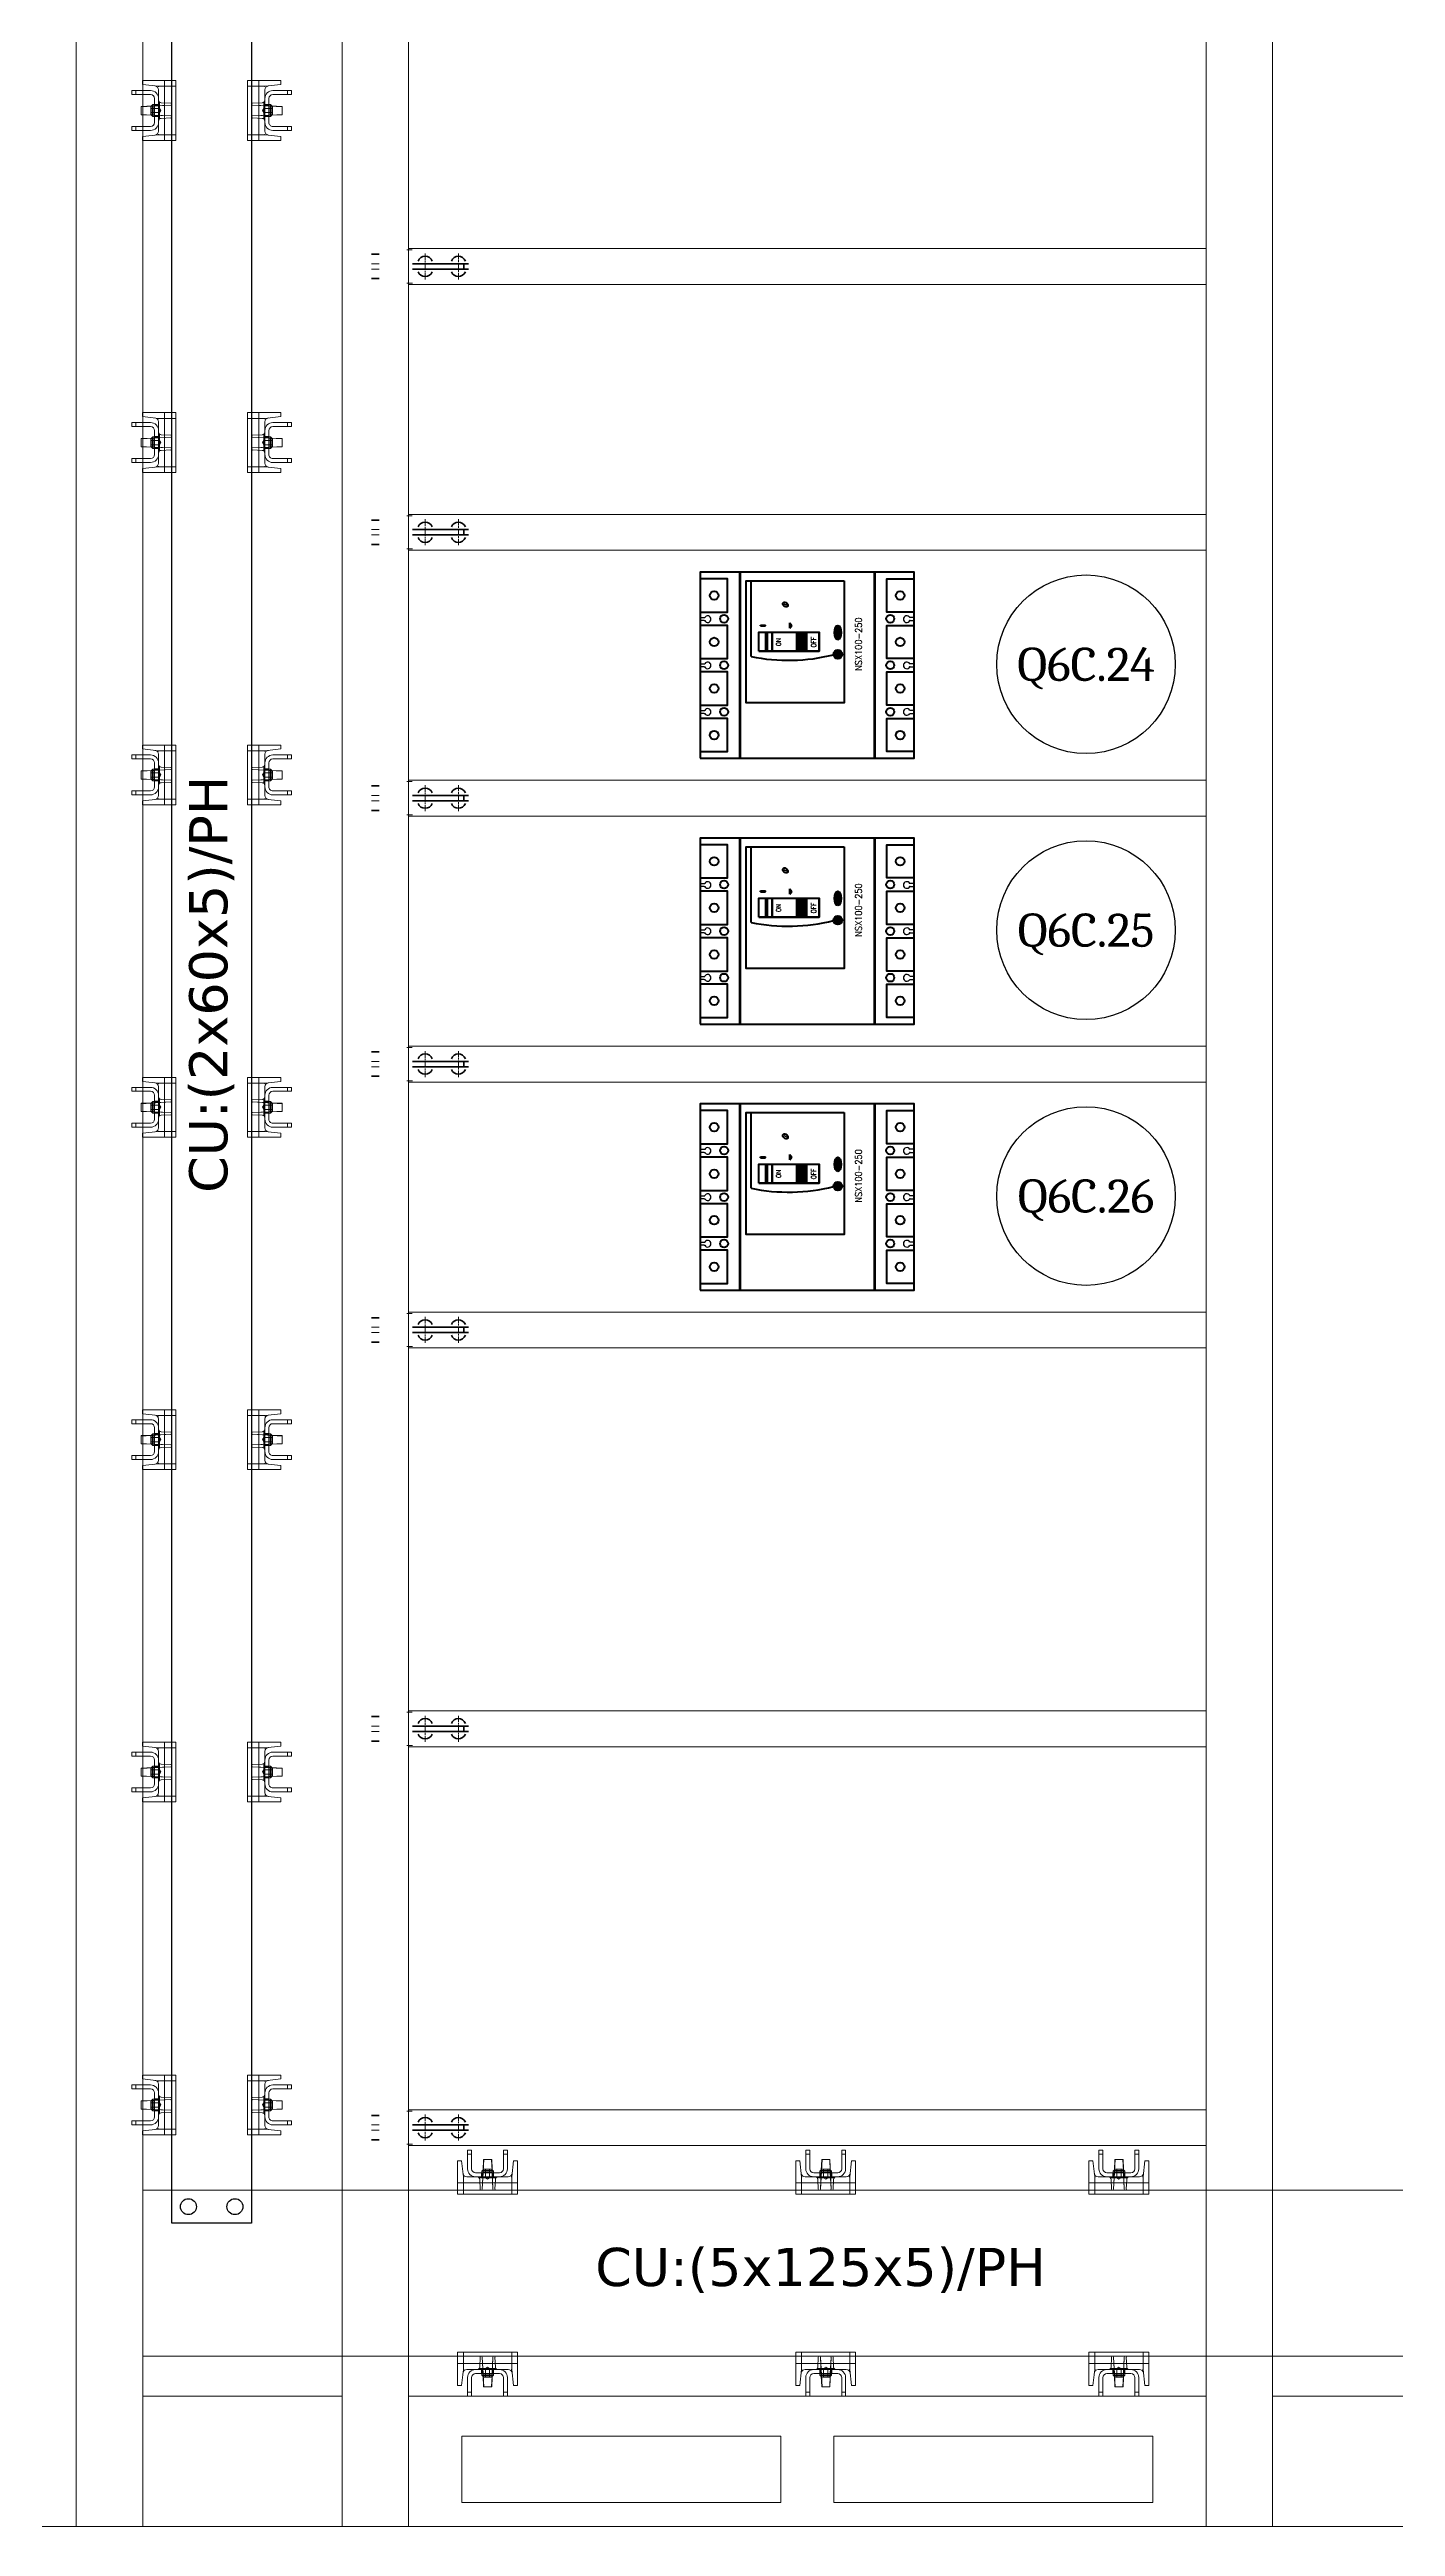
# Model space of a CAD drawing. Header units: millimetres. Extents: x -116965 to 323937, y 291661 to 566926.
# Drawn here: x -36142 to -35130, y 316538 to 318402 of the extents above; entities that cross this region are included whole.
import ezdxf
from ezdxf.enums import TextEntityAlignment as Align

# ---------------------------------------------------------------- set-up
doc = ezdxf.new("R2010")
doc.units = ezdxf.units.MM
doc.linetypes.add('CHAIN', pattern=[0.3543, 0.2362, -0.0295, 0.0591, -0.0295])
doc.layers.get('0').update_dxf_attribs({"lineweight": 18})
doc.layers.add('C00-00-00', color=7, linetype='Continuous')
for name, color, linetype, lineweight in [('Centerline(Schneider)', 7, 'Continuous', 18), ('H', 7, 'Continuous', 100), ('hw_Auxiliary', 2, 'Continuous', 13), ('hw_Text', 7, 'Continuous', 13), ('P', 250, 'Continuous', 100), ('Visible Edges(Schneider)', 7, 'Continuous', 35)]:
    doc.layers.add(name, color=color, linetype=linetype, lineweight=lineweight)
doc.styles.add('HW_Standard', font='complex.shx', dxfattribs={"width": 0.9})
doc.styles.add('hwTech', font='Cambria.ttf')
doc.styles.get("Standard").update_dxf_attribs({"font": 'arial.ttf'})

# ---------------------------------------------------------------- blocks, each defined once
blk = doc.blocks.new('*U1608')
for points in [[(0, 2200), (0, 0), (50, 0), (50, 2200)], [(200, 2200), (200, 0), (250, 0), (250, 2200)], [(850, 2200), (850, 0), (900, 0), (900, 2200)], [(50, 98), (50, 0), (200, 0), (200, 98)], [(250, 98), (250, 0), (850, 0), (850, 98)], [(1250, 98), (1250, 0), (900, 0), (900, 98)]]:
    blk.add_lwpolyline(points, close=True)
at = {"layer": 'hw_Auxiliary'}
for points in [[(290, 68), (530, 68), (530, 18), (290, 18)], [(810, 68), (570, 68), (570, 18), (810, 18)]]:
    blk.add_lwpolyline(points, close=True, dxfattribs=at)
blk = doc.blocks.new('*U149')
blk.add_lwpolyline([(650, 2200), (650, 0), (700, 0), (700, 2200)], close=True)
blk = doc.blocks.new('ban le blokset')
for p, q in [((11, 2), (5, 2)), ((5, -2), (11, -2))]:
    blk.add_line(p, q)
at = {"layer": 'Centerline(Schneider)', "linetype": 'CHAIN', "ltscale": 7.55611}
for p, q in [((35.8, 12.5), (31.7, 12.5)), ((36, -12.5), (31.8, -12.5))]:
    blk.add_line(p, q, dxfattribs=at)
at = {"layer": 'Centerline(Schneider)', "linetype": 'CHAIN', "ltscale": 21.168501}
for p, q in [((45.5, 9.8), (45.5, -9.8)), ((70.5, -9.8), (70.5, 9.8))]:
    blk.add_line(p, q, dxfattribs=at)
at = {"layer": 'Visible Edges(Schneider)'}
for p, q in [((11, 9.2), (5, 9.2)), ((36, 2), (78, 2)), ((74.5, -2), (74.5, 2)), ((11, -9.2), (5, -9.2)), ((36, -2), (78, -2))]:
    blk.add_line(p, q, dxfattribs=at)
for centre, start, end in [((45.5, 2), 21.122, 158.878), ((70.5, 2), 21.122, 158.878), ((45.5, -2), 201.122, 338.878), ((70.5, -2), 201.122, 338.878)]:
    blk.add_arc(centre, 5.63, start, end, dxfattribs=at)
blk = doc.blocks.new('*U1771')
h = blk.add_hatch(color=254)
edge = h.paths.add_edge_path()
edge.add_spline(control_points=[(5.6, 1.8), (5.6, 1.8), (5.6, 1.9), (5.6, 2), (5.6, 2), (5.7, 2)], knot_values=[-0.183546, -0.183546, -0.183546, -0.183546, -0.091771, -0.091771, 0, 0, 0, 0], degree=3, periodic=0)
edge.add_line((5.7, 2), (5.3, 2))
edge.add_ellipse((6.4, 1.5), major_axis=(1.3, 1.25), ratio=0.66219, start_angle=104.5761, end_angle=114.7583)
edge.add_line((5.1, 1.8), (5.6, 1.8))
edge = h.paths.add_edge_path()
edge.add_spline(control_points=[(5.4, 1.3), (5.5, 1.3), (5.5, 1.4), (5.5, 1.4), (5.5, 1.5), (5.5, 1.5)], knot_values=[-0.183098, -0.183098, -0.183098, -0.183098, -0.091547, -0.091547, 0, 0, 0, 0], degree=3, periodic=0)
edge.add_line((5.5, 1.5), (5, 1.5))
edge.add_ellipse((6.4, 1.5), major_axis=(1.3, 1.25), ratio=0.66219, start_angle=124.0962, end_angle=133.9588)
edge.add_line((4.9, 1.3), (5.4, 1.3))
edge = h.paths.add_edge_path()
edge.add_spline(control_points=[(6.7, 1.2), (6.8, 1.3), (6.8, 1.4), (6.9, 1.7), (6.9, 1.9), (7, 2)], knot_values=[-0.551644, -0.551644, -0.551644, -0.551644, -0.275816, -0.275816, 0, 0, 0, 0], degree=3, periodic=0)
edge.add_spline(control_points=[(7, 2), (7, 2), (7, 2), (7, 2), (7, 2), (7, 2)], knot_values=[-0.018517, -0.018517, -0.018517, -0.018517, -0.010545, -0.010545, 0, 0, 0, 0], degree=3, periodic=0)
edge.add_spline(control_points=[(7, 2), (7, 2), (7, 2), (7, 2), (7, 2), (7, 2), (7, 2), (7, 2)], knot_values=[-0.027221, -0.027221, -0.027221, -0.027221, -0.014514, -0.014514, -0.00734, -0.00734, 0, 0, 0, 0], degree=3, periodic=0)
edge.add_line((7, 2), (7.4, 2))
edge.add_spline(control_points=[(7.4, 2), (7.4, 2.1), (7.5, 2.2), (7.5, 2.3), (7.5, 2.4), (7.5, 2.4)], knot_values=[-0.257765, -0.257765, -0.257765, -0.257765, -0.128882, -0.128882, 0, 0, 0, 0], degree=3, periodic=0)
edge.add_line((7.5, 2.4), (6.9, 2.4))
edge.add_spline(control_points=[(6.9, 2.4), (6.8, 2.4), (6.6, 2.4), (6.4, 2.3), (6.3, 2.2), (6.2, 2.1), (6.2, 2.1), (6.1, 2), (6.1, 1.9), (6.1, 1.9), (6.1, 1.9), (6.1, 1.8)], knot_values=[-0.86466, -0.86466, -0.86466, -0.86466, -0.632414, -0.632414, -0.431586, -0.431586, -0.283006, -0.283006, -0.174285, -0.174285, 0, 0, 0, 0], degree=3, periodic=0)
edge.add_spline(control_points=[(6.1, 1.8), (6.1, 1.7), (6, 1.6), (6, 1.4), (5.9, 1.2), (5.9, 1.1)], knot_values=[-0.479158, -0.479158, -0.479158, -0.479158, -0.239583, -0.239583, 0, 0, 0, 0], degree=3, periodic=0)
edge.add_spline(control_points=[(5.9, 1.1), (5.9, 1.1), (5.9, 1.1), (5.9, 1.1), (5.9, 1.1), (5.9, 1.1)], knot_values=[-0.028568, -0.028568, -0.028568, -0.028568, -0.012798, -0.012798, 0, 0, 0, 0], degree=3, periodic=0)
edge.add_spline(control_points=[(5.9, 1.1), (5.9, 1.1), (5.9, 1.1), (5.8, 1), (5.8, 1), (5.8, 1), (5.8, 1), (5.8, 1)], knot_values=[-0.058564, -0.058564, -0.058564, -0.058564, -0.027343, -0.027343, -0.015539, -0.015539, 0, 0, 0, 0], degree=3, periodic=0)
edge.add_line((5.8, 1), (5.4, 1))
edge.add_spline(control_points=[(5.4, 1), (5.4, 1), (5.3, 0.9), (5.3, 0.8), (5.3, 0.7), (5.3, 0.6)], knot_values=[-0.283689, -0.283689, -0.283689, -0.283689, -0.141847, -0.141847, 0, 0, 0, 0], degree=3, periodic=0)
edge.add_line((5.3, 0.6), (5.9, 0.6))
edge.add_spline(control_points=[(5.9, 0.6), (6.1, 0.6), (6.2, 0.7), (6.4, 0.8), (6.5, 0.8), (6.6, 0.9), (6.7, 1), (6.7, 1.1), (6.7, 1.1), (6.7, 1.2)], knot_values=[-1.143628, -1.143628, -1.143628, -1.143628, -0.811486, -0.811486, -0.496541, -0.496541, -0.30491, -0.30491, 0, 0, 0, 0], degree=3, periodic=0)
edge = h.paths.add_edge_path()
edge.add_ellipse((6.4, 1.5), major_axis=(1.3, 1.25), ratio=0.66219, start_angle=306, end_angle=315.8697)
edge.add_line((7.9, 1.8), (7.3, 1.8))
edge.add_spline(control_points=[(7.3, 1.8), (7.3, 1.8), (7.2, 1.7), (7.2, 1.6), (7.2, 1.6), (7.2, 1.6)], knot_values=[-0.178881, -0.178881, -0.178881, -0.178881, -0.089455, -0.089455, 0, 0, 0, 0], degree=3, periodic=0)
edge.add_line((7.2, 1.6), (7.8, 1.6))
edge = h.paths.add_edge_path()
edge.add_spline(control_points=[(7.1, 1.3), (7.1, 1.3), (7.1, 1.2), (7.1, 1.1), (7.1, 1.1), (7.1, 1)], knot_values=[-0.179952, -0.179952, -0.179952, -0.179952, -0.089977, -0.089977, 0, 0, 0, 0], degree=3, periodic=0)
edge.add_line((7.1, 1), (7.6, 1))
edge.add_ellipse((6.4, 1.5), major_axis=(1.3, 1.25), ratio=0.66219, start_angle=286.5797, end_angle=296.6533)
edge.add_line((7.7, 1.3), (7.1, 1.3))
at = {"color": 102}
blk.add_ellipse((6.4, 1.5), major_axis=(1.3, 1.25), ratio=0.66219, dxfattribs=at)
blk = doc.blocks.new('*U1615')
blk.add_hatch(color=9).paths.add_polyline_path([(80.5, 7.9), (94.8, 7.9), (94.8, 0.5), (80.5, 0.5)])
h = blk.add_hatch(color=1)
edge = h.paths.add_edge_path()
edge.add_arc((78.2, -23), 3.31, 0, 360)
h = blk.add_hatch(color=7)
edge = h.paths.add_edge_path()
edge.add_ellipse((94.6, -22.9), major_axis=(-5.42, 0), ratio=0.460829, start_angle=0, end_angle=360)
for p, q in [((139.9, 50.9), (0, 50.9)), ((139.9, 50.4), (0, 50.4)), ((133.5, 42.4), (76.6, 42.4)), ((80.5, 36.4), (80.5, -8.8)), ((80.5, 36.4), (94.8, 36.4)), ((94.8, 31.5), (80.5, 31.5)), ((94.8, 30.3), (80.5, 30.3)), ((94.8, 26.7), (80.5, 26.7)), ((80.5, 26.2), (94.8, 26.2)), ((94.8, 36.4), (94.8, -8.8)), ((99.6, 35.3), (99.6, 31.5)), ((99.6, 35.3), (100.2, 35.3)), ((99.6, 31.5), (100.2, 31.5)), ((100.2, 35.3), (100.2, 31.5)), ((97.9, 13.2), (101.9, 13.2)), ((97.9, 13.2), (99.9, 11.7)), ((101.9, 13.2), (99.9, 11.7)), ((80.5, -8.8), (94.8, -8.8)), ((139.9, -50.2), (0, -50.2)), ((139.9, -50.7), (0, -50.7))]:
    blk.add_line(p, q)
at = {"color": 0}
blk.add_lwpolyline([(0, 80.6), (0, -80.4), (140, -80.4), (140, 80.6)], close=True, dxfattribs=at)
at = {"color": 1}
for points in [[(5, 80.6), (5, 60.1), (30, 60.1), (30, 80.6)], [(40, 80.6), (40, 60.1), (65, 60.1), (65, 80.6)], [(75, 80.6), (75, 60.1), (100, 60.1), (100, 80.6)], [(110, 80.6), (110, 60.1), (135, 60.1), (135, 80.6)], [(5, -80.4), (5, -59.9), (30, -59.9), (30, -80.4)], [(40, -80.4), (40, -59.9), (65, -59.9), (65, -80.4)], [(75, -80.4), (75, -59.9), (100, -59.9), (100, -80.4)], [(110, -80.4), (110, -59.9), (135, -59.9), (135, -80.4)]]:
    blk.add_lwpolyline(points, dxfattribs=at)
for points in [[(133.5, -27.8), (41.8, -27.8), (41.8, 46.1), (133.5, 46.1)], [(80.5, 36.4), (94.8, 36.4), (94.8, -8.8), (80.5, -8.8)], [(80.5, 7.9), (94.8, 7.9), (94.8, 0.5), (80.5, 0.5)]]:
    blk.add_lwpolyline(points, close=True)
for centre in [(17.5, 70.1), (52.5, 70.1), (87.5, 70.1), (122.5, 70.1), (17.5, -69.9), (52.5, -69.9), (87.5, -69.9), (122.5, -69.9)]:
    blk.add_circle(centre, 3.25, dxfattribs=at)
at = {"color": 3}
for centre in [(35, 62.6), (70, 62.6), (105, 62.6), (35, -62.4), (70, -62.4), (105, -62.4)]:
    blk.add_circle(centre, 3, dxfattribs=at)
blk.add_circle((78.2, -23), 3.31)
blk.add_arc((211.2, 14.2), 137.5, 168.1891, 194.2608)
blk.add_ellipse((94.6, -22.9), major_axis=(-5.42, 0), ratio=0.460829)
at = {"layer": 'P', "color": 0, "linetype": 'Continuous', "lineweight": -3}
for p, q in [((33.7, 77.5), (33.7, 80.6)), ((33.7, 77.5), (33.7, 77.2)), ((36, 80.6), (36, 77.5)), ((36, 77.5), (36, 77.2)), ((68.7, 77.5), (68.7, 80.6)), ((68.7, 77.5), (68.7, 77.2)), ((71, 80.6), (71, 77.5)), ((71, 77.5), (71, 77.2)), ((103.6, 77.5), (103.6, 80.6)), ((103.6, 77.5), (103.6, 80.6)), ((103.6, 77.5), (103.6, 77.2)), ((105.9, 80.6), (105.9, 77.5)), ((105.9, 77.5), (105.9, 77.2)), ((33.7, -77.3), (33.7, -80.4)), ((36, -80.4), (36, -77.3)), ((68.7, -77.3), (68.7, -77)), ((68.7, -77.3), (68.7, -80.4)), ((71, -77.3), (71, -77)), ((71, -80.4), (71, -77.3)), ((103.6, -77.3), (103.6, -77)), ((103.6, -77.3), (103.6, -80.4)), ((103.6, -77.3), (103.6, -80.4)), ((105.9, -77.3), (105.9, -77)), ((105.9, -80.4), (105.9, -77.3))]:
    blk.add_line(p, q, dxfattribs=at)
for centre, start, end in [((34.9, 75), 117.7191, 62.2809), ((69.9, 75), 117.7191, 62.2809), ((104.7, 75), 117.7191, 62.2809), ((34.9, -74.8), 297.7191, 242.2809), ((69.9, -74.8), 297.7191, 242.2809), ((104.7, -74.8), 297.7191, 242.2809)]:
    blk.add_arc(centre, 2.5, start, end, dxfattribs=at)
at = {"xscale": 1.215000000000003, "yscale": 1.215000000000003, "zscale": 1.215000000000003}
blk.add_blockref('*U1771', (107.9, 14.7), dxfattribs=at)
at = {"layer": 'hw_Text', "color": 3, "style": 'HW_Standard', "width": 0.9}
blk.add_text('ON', height=3.6, dxfattribs=at).set_placement((87.4, 21.6), align=Align.MIDDLE_CENTER)
at = {"layer": 'hw_Text', "color": 1, "style": 'HW_Standard', "width": 0.9}
blk.add_text('OFF', height=3.6, dxfattribs=at).set_placement((87.4, -4.8), align=Align.MIDDLE_CENTER)
at = {"layer": 'hw_Text', "color": 0, "style": 'HW_Standard', "width": 0.9, "flags": 8}
blk.add_attdef('TYPE1', text='', height=5, dxfattribs=at).set_placement((85.9, -38.6), align=Align.MIDDLE_CENTER)
blk = doc.blocks.new('QQQ')
at = {"color": 1, "lineweight": -3, "ltscale": 5}
blk.add_circle((59732.6, 361340.9), 67.2, dxfattribs=at)
at = {"color": 6, "lineweight": -3, "ltscale": 5, "style": 'hwTech'}
blk.add_attdef('Q5A.1', text='', height=25, dxfattribs=at).set_placement((59732.6, 361340.9), align=Align.MIDDLE_CENTER)
blk = doc.blocks.new('555')
at = {"lineweight": 5}
for p, q in [((-22.5, 25), (-19.5, 25)), ((-22.5, 0), (-22.5, 25)), ((-19.5, 25), (-18.2, 13)), ((-12, 33), (-15, 33)), ((-15, 33), (-15, 30)), ((-15, 30), (-12, 30)), ((-15, 19), (-15, 30)), ((-12, 30), (-12, 33)), ((-12, 30), (-12, 19)), ((-2.9, 18.7), (-4.4, 17.2)), ((-2.7, 26), (-4, 3.7)), ((-3, 26), (-3.4, 17.7)), ((-3, 26), (3, 26)), ((-2.9, 18.7), (0, 18.7)), ((-1.6, 18.7), (-1.6, 13)), ((0, 18.7), (2.9, 18.7)), ((1.6, 18.7), (1.6, 13)), ((2.9, 18.7), (4.4, 17.2)), ((3, 26), (3.2, 26)), ((3.4, 17.7), (3, 26)), ((4, 3.7), (3.2, 26)), ((15, 33), (12, 33)), ((12, 33), (12, 30)), ((12, 30), (15, 30)), ((12, 19), (12, 30)), ((15, 30), (15, 33)), ((15, 30), (15, 19)), ((18.2, 13), (19.5, 25)), ((19.5, 25), (22.5, 25)), ((22.5, 25), (22.5, 0)), ((22.5, 8.5), (-22.5, 8.5)), ((-22.5, 3), (-4.9, 3)), ((-18.2, 0), (-22.5, 0)), ((-18.2, 13), (-18.2, 13)), ((-18.2, 13), (-18.2, 0)), ((-17.7, 13), (-18.2, 13)), ((-18.2, 0), (-17.7, 0)), ((-17.7, 0), (17.7, 0)), ((-9, 13), (-15.5, 13)), ((-9, 16), (9, 16)), ((9, 13), (-9, 13)), ((-6, 13), (-6, 12.2)), ((0, 12.2), (-6, 12.2)), ((-5.6, 3.7), (-5.9, 11.1)), ((-4.7, 3), (-4.9, 3)), ((-4.7, 3), (4.7, 3)), ((-4.5, 13), (-4.5, 16)), ((-4.4, 13), (-4.4, 17.2)), ((0, 17.2), (-4.4, 17.2)), ((-4.1, 13), (-4.1, 16)), ((-3.4, 16.2), (-4, 3.7)), ((-3.4, 17.7), (-3.4, 16.2)), ((3.4, 17.7), (-3.4, 17.7)), ((3.4, 16.2), (-3.4, 16.2)), ((0, 11.3), (-1.6, 12.2)), ((4.4, 17.2), (0, 17.2)), ((0, 11.3), (1.6, 12.2)), ((6, 12.2), (0, 12.2)), ((3.5, 17.7), (3.4, 17.7)), ((3.4, 16.2), (3.4, 17.7)), ((3.4, 16.2), (3.5, 16.2)), ((4, 3.7), (3.4, 16.2)), ((4.1, 13), (4.1, 16)), ((4.4, 13), (4.4, 17.2)), ((4.5, 13), (4.5, 16)), ((4.9, 3), (4.7, 3)), ((4.9, 3), (22.5, 3)), ((5.9, 11.1), (5.6, 3.7)), ((6, 13), (6, 12.2)), ((15.5, 13), (9, 13)), ((18.2, 13), (17.7, 13)), ((17.7, 0), (18.2, 0)), ((18.2, 0), (18.2, 13)), ((18.2, 13), (18.2, 13)), ((22.5, 0), (18.2, 0))]:
    blk.add_line(p, q, dxfattribs=at)
for centre, radius, start, end in [((-9, 19), 6, 180, 270), ((-9, 19), 3, 180, 270), ((9, 19), 3, 270, 0), ((9, 19), 6, 270, 0), ((-15.5, 16), 3, 186, 270), ((-7.9, 11), 2, 2, 90), ((-4.9, 3.7), 0.75, 182, 270), ((-4.7, 3.7), 0.75, 270, 356.7829), ((-4.7, 3.7), 0.75, 270, 357.5104), ((4.7, 3.7), 0.75, 182.0138, 270), ((4.7, 3.7), 0.75, 182.4896, 270), ((4.9, 3.7), 0.75, 270, 358), ((7.9, 11), 2, 90, 178), ((15.5, 16), 3, 270, 354)]:
    blk.add_arc(centre, radius, start, end, dxfattribs=at)
blk = doc.blocks.new('*U1909')
at = {"color": 1}
for p, q in [((60478.4, 339394.9), (59273.4, 339394.9)), ((60478.4, 339394.9), (59273.4, 339394.9)), ((59273.4, 339394.9), (59273.4, 339269.9)), ((60478.4, 339394.9), (60478.4, 339269.9)), ((59273.4, 339269.9), (60478.4, 339269.9))]:
    blk.add_line(p, q, dxfattribs=at)
for centre in [(60465.9, 339377.4), (60465.9, 339347.4), (60465.9, 339317.4), (60465.9, 339287.4)]:
    blk.add_circle(centre, 6, dxfattribs=at)
blk = doc.blocks.new('*U1911')
at = {"color": 1, "lineweight": -3, "ltscale": 5}
blk.add_lwpolyline([(62335.1, 341247.3), (62335.1, 341307.3), (64199.1, 341307.3), (64199.1, 341247.3)], close=True, dxfattribs=at)
for centre in [(64186.6, 341294.8), (64186.6, 341259.8)]:
    blk.add_circle(centre, 6, dxfattribs=at)

msp = doc.modelspace()

# ---------------------------------------------------------------- linework, layer by layer
for p, q in [((-35872.31856, 318251.95514), (-35272.31856, 318251.95514)), ((-35872.31856, 318224.95514), (-35272.31856, 318224.95514)), ((-35872.31856, 318051.95514), (-35272.31856, 318051.95514)), ((-35872.31856, 318024.95514), (-35272.31856, 318024.95514)), ((-35872.31856, 317851.95514), (-35272.31856, 317851.95514)), ((-35872.31856, 317824.95514), (-35272.31856, 317824.95514)), ((-35872.31856, 317651.95514), (-35272.31856, 317651.95514)), ((-35872.31856, 317624.95514), (-35272.31856, 317624.95514)), ((-35872.31856, 317451.95514), (-35272.31856, 317451.95514)), ((-35872.31856, 317424.95514), (-35272.31856, 317424.95514)), ((-35872.31856, 317151.95514), (-35272.31856, 317151.95514)), ((-35872.31856, 317124.95514), (-35272.31856, 317124.95514)), ((-35872.31856, 316851.95514), (-35272.31856, 316851.95514)), ((-35872.31856, 316824.95514), (-35272.31856, 316824.95514))]:
    msp.add_line(p, q)

# ---------------------------------------------------------------- block references
for name, p in [('*U149', (-36822.31856, 316538.467242)), ('*U1608', (-36122.31856, 316538.467242)), ('ban le blokset', (-35905.31856, 318238.467242)), ('ban le blokset', (-35905.31856, 318038.467242)), ('ban le blokset', (-35905.31856, 317838.467242)), ('ban le blokset', (-35905.31856, 317638.467242)), ('ban le blokset', (-35905.31856, 317438.467242)), ('ban le blokset', (-35905.31856, 317138.467242)), ('ban le blokset', (-35905.31856, 316838.467242)), ('555', (-35812.907767, 316788.466162)), ('555', (-35558.467221, 316788.466162)), ('555', (-35337.907767, 316788.466162))]:
    msp.add_blockref(name, p)
at = {"lineweight": -3, "rotation": 270}
msp.add_blockref('*U1911', (-377297.758954, 380965.608627), dxfattribs=at)
at = {"xscale": -1}
for p, rotation in [((-36047.435649, 318355.723209), 90), ((-36047.435649, 318105.967642), 90), ((-36047.435649, 317855.967642), 90), ((-36047.435649, 317605.967642), 90), ((-36047.435649, 317355.967642), 90), ((-36047.435649, 317105.967642), 90), ((-36047.435649, 316855.54699), 90), ((-35812.907767, 316669.465922), 180), ((-35558.467221, 316669.465922), 180), ((-35337.907767, 316669.465922), 180)]:
    msp.add_blockref('555', p, dxfattribs=dict(at, rotation=rotation))
at = {"rotation": 270}
for p in [(-35993.435409, 318355.723209), (-35993.435409, 318105.967642), (-35993.435409, 317855.967642), (-35993.435409, 317605.967642), (-35993.435409, 317355.967642), (-35993.435409, 317105.967642), (-35993.435409, 316855.54699)]:
    msp.add_blockref('555', p, dxfattribs=at)
at = {"lineweight": -3}
for p, values in [((-95095.249021, -43401.748509), {'Q5A.1': 'Q6C.24'}), ((-95095.249021, -43601.720591), {'Q5A.1': 'Q6C.25'}), ((-95095.249021, -43801.692674), {'Q5A.1': 'Q6C.26'})]:
    msp.add_blockref('QQQ', p, dxfattribs=at).add_auto_attribs(values)
msp.add_blockref('*U1909', (-95345.72801, -22603.412457), dxfattribs=at)
at = {"layer": 'H', "color": 7}
ref = msp.add_blockref('*U1615', (-35572.31856, 317868.45514), dxfattribs=dict(at, rotation=90))
ref.add_attrib('TYPE1', 'NSX100-250', dxfattribs={"layer": 'hw_Text', "color": 0, "height": 5, "rotation": 90, "style": 'HW_Standard', "width": 0.9}).set_placement((-35533.747606, 317954.309535), align=Align.MIDDLE_CENTER)
ref = msp.add_blockref('*U1615', (-35572.31856, 317668.45514), dxfattribs=dict(at, rotation=90))
ref.add_attrib('TYPE1', 'NSX100-250', dxfattribs={"layer": 'hw_Text', "color": 0, "height": 5, "rotation": 90, "style": 'HW_Standard', "width": 0.9}).set_placement((-35533.747606, 317754.309535), align=Align.MIDDLE_CENTER)
ref = msp.add_blockref('*U1615', (-35572.31856, 317468.45514), dxfattribs=dict(at, rotation=90))
ref.add_attrib('TYPE1', 'NSX100-250', dxfattribs={"layer": 'hw_Text', "color": 0, "height": 5, "rotation": 90, "style": 'HW_Standard', "width": 0.9}).set_placement((-35533.747606, 317554.309535), align=Align.MIDDLE_CENTER)

# ---------------------------------------------------------------- texts
at = {"layer": 'C00-00-00', "color": 2, "insert": (-36020.435529, 317698.466842), "char_height": 28.70966008, "attachment_point": 5, "rotation": 90}
msp.add_mtext('{\\fVerdana|b0|i0|c0|p34;CU:(2x60x5)/PH}', dxfattribs=at)
at = {"layer": 'C00-00-00', "color": 2, "insert": (-35562.43587, 316731.093709), "char_height": 28.70966008, "attachment_point": 5}
msp.add_mtext('{\\fVerdana|b0|i0|c0|p34;CU:(5x125x5)/PH}', dxfattribs=at)

doc.saveas('drawing.dxf')
